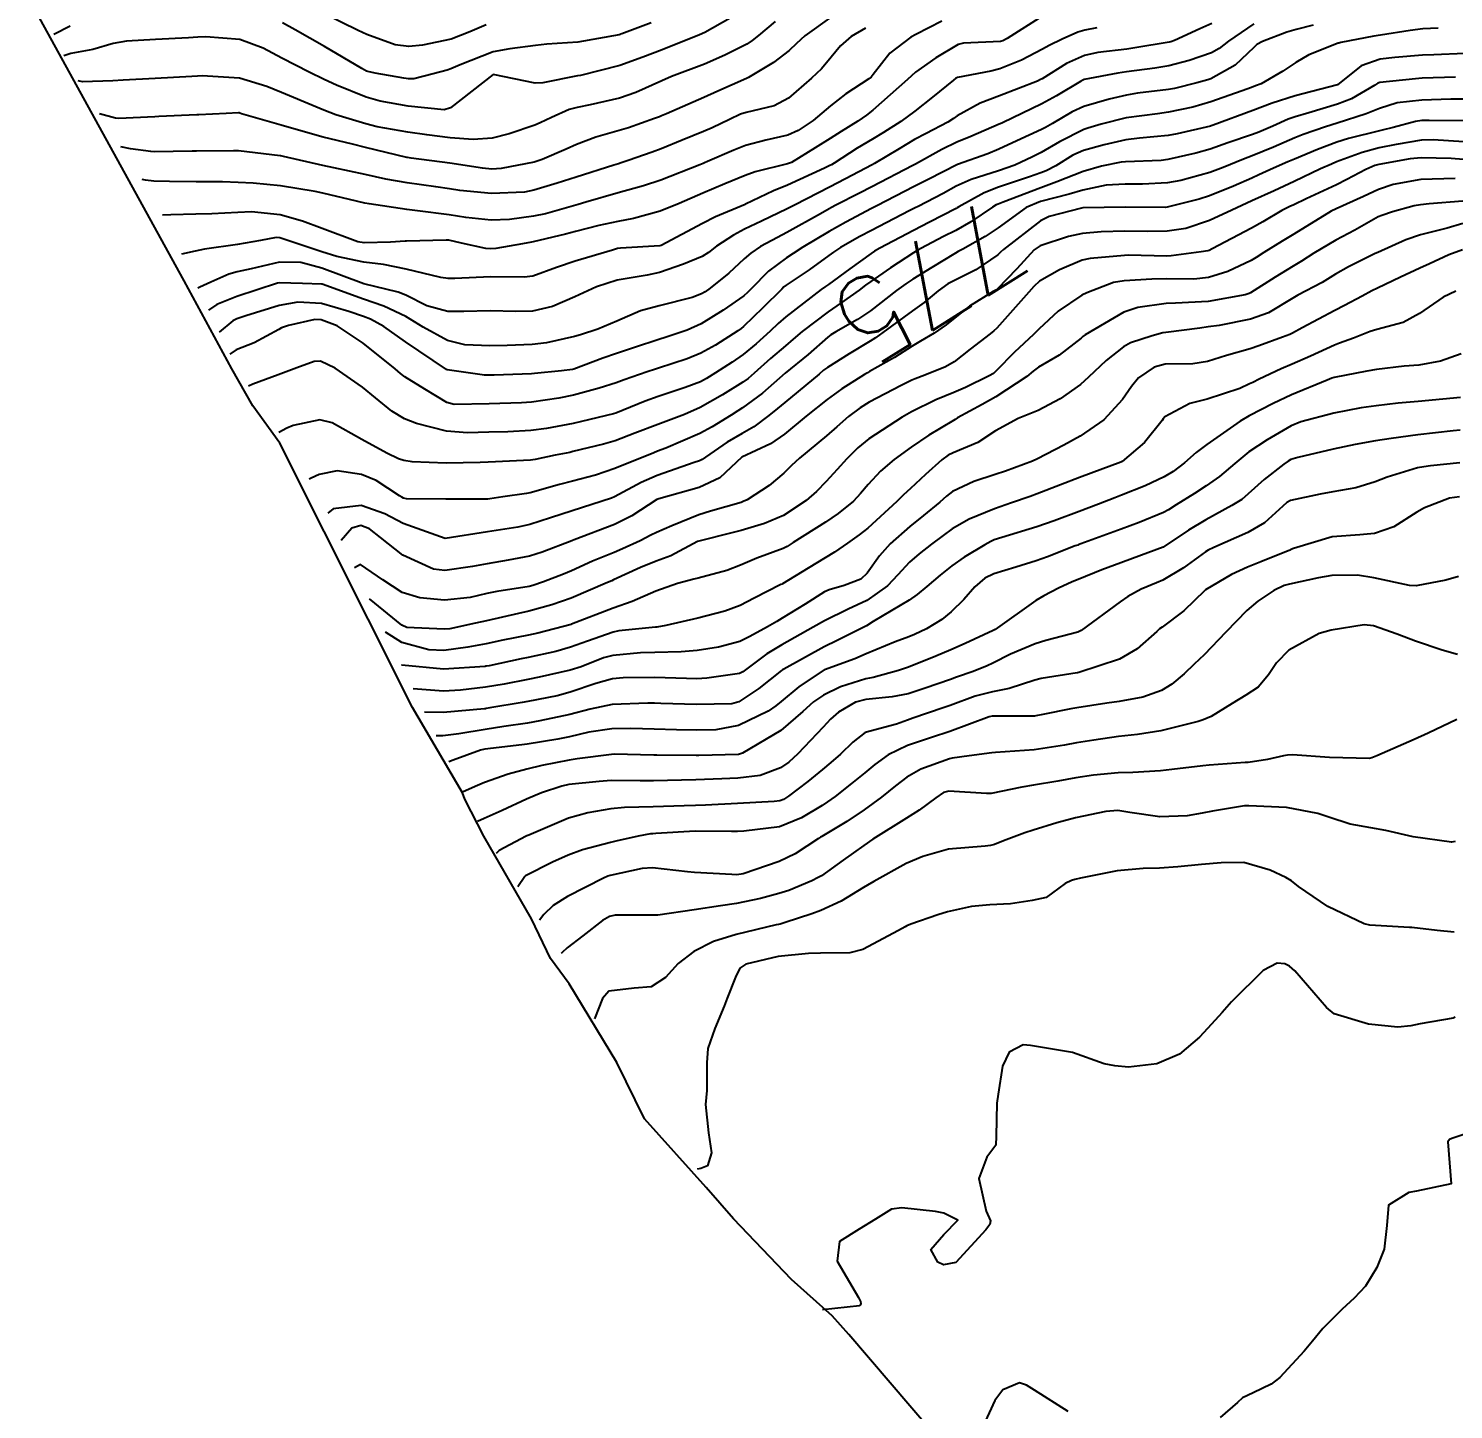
# Model space of a CAD drawing. Header units: metres. Extents: x 307586 to 320046, y 7427249 to 7434250.
# Drawn here: x 318134.7 to 318202.2, y 7430130.9 to 7430196.3 of the extents above; entities that cross this region are included whole.
import ezdxf
from ezdxf.enums import TextEntityAlignment as Align

# ---------------------------------------------------------------- set-up
doc = ezdxf.new("R2010")
doc.units = ezdxf.units.M
doc.header["$MEASUREMENT"] = 0
for name, color, linetype in [('Area', 45, 'Continuous'), ('Cotas', 45, 'Continuous'), ('Curvas de Nivel 1m', 11, 'Continuous'), ('Curvas de Nivel 5m', 15, 'Continuous')]:
    doc.layers.add(name, color=color, linetype=linetype)
doc.styles.add('Style-STANDARD', font='STANDARD.shx')

msp = doc.modelspace()

# ---------------------------------------------------------------- linework, layer by layer
at = {"layer": 'Area'}
msp.add_polyline3d([(318186.257, 7430119.641, 754.792), (318173.585, 7430134.465, 760.742), (318172.801, 7430135.358, 759.833), (318170.877, 7430137.078, 763.133), (318168.125, 7430139.953, 756.603), (318166.829, 7430141.426, 756.732), (318163.915, 7430144.683, 778.041), (318162.599, 7430147.354, 775.651), (318160.34, 7430151.072, 761.491), (318159.455, 7430152.278, 778.731), (318158.562, 7430154.166, 776.441), (318156.292, 7430158.081, 780.611), (318155.402, 7430159.829, 788.381), (318155.283, 7430160.12, 788.501), (318152.926, 7430164.17, 782.281), (318146.636, 7430176.69, 781.041), (318145.363, 7430178.465, 797.121), (318144.367, 7430180.216, 792.511), (318142.109, 7430184.378, 797.531), (318134.734, 7430197.795, 803.901)], dxfattribs=at)
at = {"layer": 'Curvas de Nivel 1m', "flags": 128}
for points, elevation in [([(318167.962, 7430196.827), (318166.764, 7430196.146), (318166.52, 7430196.034), (318164.746, 7430195.329), (318163.836, 7430194.975), (318162.738, 7430194.587), (318160.869, 7430194.108), (318160.733, 7430194.083), (318159.097, 7430193.759), (318158.729, 7430193.742), (318156.733, 7430194.15), (318154.717, 7430192.57), (318154.415, 7430192.484), (318152.717, 7430192.656), (318151.387, 7430192.888), (318150.721, 7430193.077), (318149.318, 7430193.653), (318148.73, 7430193.918), (318148.034, 7430194.257), (318146.739, 7430194.928), (318145.855, 7430195.395), (318144.748, 7430195.816), (318143.126, 7430195.94), (318142.749, 7430195.916), (318142.316, 7430195.894), (318140.748, 7430195.812), (318139.374, 7430195.736), (318138.745, 7430195.619), (318137.779, 7430195.343), (318136.74, 7430195.147), (318136.413, 7430195.04)], 788), ([(318170.102, 7430196.664), (318169.314, 7430196.004), (318169.009, 7430195.758), (318168.757, 7430195.598), (318167.706, 7430195.063), (318166.742, 7430194.646), (318165.18, 7430194.053), (318164.731, 7430193.859), (318163.503, 7430193.294), (318162.722, 7430193.027), (318161.33, 7430192.712), (318160.718, 7430192.592), (318160.342, 7430192.488), (318159.505, 7430192.122), (318158.968, 7430191.868), (318158.707, 7430191.758), (318157.495, 7430191.348), (318156.698, 7430191.144), (318155.789, 7430191.072), (318154.698, 7430191.154), (318153.603, 7430191.288), (318152.701, 7430191.415), (318151.245, 7430191.681), (318150.707, 7430191.811), (318149.293, 7430192.244), (318148.715, 7430192.462), (318148.349, 7430192.621), (318146.723, 7430193.297), (318146.029, 7430193.583), (318144.73, 7430193.985), (318142.956, 7430194.092), (318142.731, 7430194.08), (318142.472, 7430194.065), (318140.729, 7430193.967), (318139.214, 7430193.88), (318138.728, 7430193.853), (318137.299, 7430193.813), (318137.083, 7430193.85)], 787), ([(318172.772, 7430196.9), (318171.495, 7430195.979), (318171.113, 7430195.629), (318170.752, 7430195.288), (318170.017, 7430194.725), (318168.834, 7430194.009), (318168.77, 7430193.973), (318168.732, 7430193.958), (318167.387, 7430193.363), (318166.723, 7430193.062), (318164.95, 7430192.292), (318164.714, 7430192.192), (318164.623, 7430192.152), (318164.375, 7430192.063), (318163.152, 7430191.629), (318162.704, 7430191.494), (318161.61, 7430191.186), (318160.694, 7430190.833), (318160.196, 7430190.609), (318159.057, 7430190.126), (318158.781, 7430190.03), (318158.682, 7430190.002), (318157.117, 7430189.707), (318156.678, 7430189.676), (318156.239, 7430189.717), (318154.681, 7430189.946), (318152.858, 7430190.198), (318152.683, 7430190.225), (318152.656, 7430190.227), (318150.69, 7430190.702), (318150.076, 7430190.852), (318148.697, 7430191.188), (318147.414, 7430191.551), (318146.705, 7430191.76), (318144.818, 7430192.298), (318144.74, 7430192.327), (318144.713, 7430192.333), (318144.677, 7430192.337), (318144.097, 7430192.306), (318142.796, 7430192.235), (318142.712, 7430192.235), (318140.902, 7430192.156), (318140.71, 7430192.146), (318139.005, 7430192.071), (318138.849, 7430192.09), (318138.103, 7430192.29)], 786), ([(318177.99, 7430196.678), (318176.764, 7430196.045), (318176.527, 7430195.914), (318175.522, 7430195.158), (318174.736, 7430194.157), (318174.645, 7430194.03), (318174.532, 7430193.942), (318173.441, 7430193.237), (318172.72, 7430192.662), (318171.888, 7430191.972), (318171.192, 7430191.496), (318170.702, 7430191.282), (318169.656, 7430191.043), (318168.695, 7430190.785), (318168.144, 7430190.562), (318166.888, 7430190.028), (318166.743, 7430189.969), (318166.682, 7430189.944), (318166.529, 7430189.879), (318164.674, 7430189.153), (318163.856, 7430188.883), (318162.668, 7430188.551), (318161.123, 7430188.103), (318160.771, 7430187.999), (318160.661, 7430187.97), (318159.225, 7430187.553), (318158.652, 7430187.435), (318157.507, 7430187.284), (318156.649, 7430187.249), (318155.444, 7430187.375), (318154.653, 7430187.507), (318153.15, 7430187.7), (318152.656, 7430187.756), (318150.864, 7430188.023), (318150.66, 7430188.062), (318149.942, 7430188.237), (318148.666, 7430188.539), (318148.307, 7430188.614), (318146.669, 7430188.872), (318145.381, 7430189.001), (318144.67, 7430189.043), (318143.916, 7430189.062), (318142.67, 7430189.073), (318141.418, 7430189.087), (318140.67, 7430189.101), (318140.278, 7430189.143), (318140.123, 7430189.18)], 784), ([(318182.774, 7430196.936), (318181.083, 7430195.865), (318180.88, 7430195.75), (318180.761, 7430195.719), (318179.01, 7430195.636), (318178.758, 7430195.57), (318177.699, 7430194.95), (318176.738, 7430194.258), (318176.552, 7430194.097), (318176.363, 7430193.916), (318174.718, 7430192.464), (318174.425, 7430192.234), (318174.012, 7430191.947), (318173.214, 7430191.446), (318172.7, 7430191.128), (318171.986, 7430190.678), (318170.865, 7430189.987), (318170.682, 7430189.915), (318169.149, 7430189.535), (318168.677, 7430189.374), (318167.717, 7430188.975), (318166.668, 7430188.536), (318165.543, 7430188.047), (318164.657, 7430187.686), (318163.394, 7430187.33), (318162.65, 7430187.191), (318161.745, 7430186.995), (318160.642, 7430186.719), (318160.159, 7430186.596), (318158.634, 7430186.22), (318158.561, 7430186.204), (318158.132, 7430186.135), (318156.864, 7430185.915), (318156.63, 7430185.898), (318156.391, 7430185.914), (318155.24, 7430186.171), (318154.635, 7430186.298), (318154.507, 7430186.309), (318152.634, 7430186.265), (318152.571, 7430186.263), (318151.872, 7430186.211), (318150.632, 7430186.185), (318150.328, 7430186.233), (318148.642, 7430186.862), (318147.708, 7430187.199), (318146.651, 7430187.509), (318145.294, 7430187.65), (318144.653, 7430187.613), (318143.413, 7430187.551), (318142.651, 7430187.532), (318141.477, 7430187.511), (318141.083, 7430187.49)], 783), ([(318164.222, 7430196.605), (318162.83, 7430196.079), (318162.774, 7430196.058), (318162.753, 7430196.051), (318162.712, 7430196.04), (318160.749, 7430195.68), (318159.288, 7430195.584), (318158.747, 7430195.523), (318157.523, 7430195.364), (318156.744, 7430195.229), (318155.181, 7430194.617), (318154.735, 7430194.418), (318154.555, 7430194.362), (318153.893, 7430194.188), (318152.982, 7430193.946), (318152.73, 7430193.943), (318152.508, 7430193.981), (318151.147, 7430194.224), (318150.802, 7430194.297), (318150.734, 7430194.319), (318150.527, 7430194.44), (318148.745, 7430195.486), (318147.361, 7430196.264), (318146.758, 7430196.596)], 789), ([(318136.706, 7430196.439), (318135.933, 7430196.05)], 789), ([(318185.323, 7430196.366), (318184.767, 7430196.26), (318184.427, 7430196.163), (318183.684, 7430195.831), (318183.071, 7430195.524), (318182.756, 7430195.358), (318181.764, 7430194.838), (318180.741, 7430194.414), (318180.309, 7430194.305), (318178.735, 7430194.016), (318178.648, 7430193.977), (318178.536, 7430193.892), (318177.544, 7430193.083), (318176.718, 7430192.418), (318176.053, 7430191.92), (318175.234, 7430191.403), (318174.7, 7430191.089), (318173.985, 7430190.656), (318172.897, 7430189.958), (318172.762, 7430189.88), (318172.682, 7430189.838), (318172.427, 7430189.71), (318170.672, 7430188.915), (318170.02, 7430188.646), (318168.689, 7430188.01), (318168.67, 7430188.003), (318167.267, 7430187.414), (318166.654, 7430187.103), (318164.69, 7430186.059), (318164.633, 7430186.045), (318162.776, 7430185.934), (318162.631, 7430185.911), (318162.387, 7430185.84), (318160.625, 7430185.306), (318159.733, 7430185.007), (318158.618, 7430184.606), (318158.201, 7430184.55), (318156.617, 7430184.562), (318154.928, 7430184.487), (318154.616, 7430184.49), (318154.259, 7430184.541), (318152.62, 7430184.926), (318151.554, 7430185.147), (318150.623, 7430185.268), (318149.333, 7430185.536), (318148.628, 7430185.755), (318147.107, 7430186.265), (318146.635, 7430186.424), (318146.468, 7430186.439), (318145.725, 7430186.284), (318144.631, 7430186.096), (318143.067, 7430185.877), (318142.628, 7430185.779), (318141.973, 7430185.64)], 782), ([(318190.771, 7430196.57), (318190.215, 7430196.309), (318189.006, 7430195.768), (318188.831, 7430195.7), (318188.762, 7430195.683), (318187.132, 7430195.411), (318186.756, 7430195.358), (318185.374, 7430195.19), (318184.751, 7430195.049), (318183.899, 7430194.675), (318182.735, 7430193.955), (318182.661, 7430193.914), (318182.513, 7430193.843), (318180.726, 7430193.147), (318179.803, 7430192.799), (318178.716, 7430192.195), (318178.543, 7430192.063), (318178.276, 7430191.894), (318177.248, 7430191.362), (318176.7, 7430191.069), (318175.974, 7430190.64), (318174.806, 7430189.938), (318174.682, 7430189.869), (318173.422, 7430189.206), (318172.671, 7430188.817), (318171.045, 7430187.984), (318170.661, 7430187.791), (318169.449, 7430187.208), (318168.651, 7430186.823), (318168.119, 7430186.544), (318167.312, 7430186.023), (318166.94, 7430185.726), (318166.635, 7430185.534), (318165.762, 7430185.175), (318164.62, 7430184.773), (318164.04, 7430184.644), (318162.616, 7430184.406), (318161.64, 7430184.095), (318160.608, 7430183.626), (318159.557, 7430183.167), (318158.601, 7430182.949), (318157.813, 7430182.926), (318156.601, 7430182.951), (318155.353, 7430182.922), (318154.6, 7430182.929), (318153.595, 7430183.198), (318152.608, 7430183.697), (318152.243, 7430183.839), (318150.613, 7430184.23), (318148.62, 7430184.974), (318147.635, 7430185.247), (318146.623, 7430185.264), (318145.277, 7430184.948), (318144.618, 7430184.8), (318144.222, 7430184.698), (318143.366, 7430184.312), (318142.844, 7430184.084), (318142.753, 7430184.03)], 781), ([(318195.574, 7430196.491), (318194.769, 7430196.291), (318194.321, 7430196.151), (318193.177, 7430195.716), (318192.907, 7430195.573), (318192.759, 7430195.43), (318191.881, 7430194.597), (318190.736, 7430193.947), (318190.586, 7430193.901), (318190.058, 7430193.757), (318189.002, 7430193.496), (318188.73, 7430193.444), (318187.248, 7430193.265), (318186.727, 7430193.179), (318185.911, 7430192.988), (318184.721, 7430192.641), (318184.163, 7430192.381), (318183.232, 7430191.835), (318182.901, 7430191.647), (318182.709, 7430191.554), (318181.539, 7430191.019), (318180.694, 7430190.615), (318180.175, 7430190.391), (318178.734, 7430189.889), (318178.696, 7430189.876), (318177.376, 7430189.203), (318176.672, 7430188.842), (318174.912, 7430187.936), (318174.662, 7430187.807), (318173.444, 7430187.163), (318172.651, 7430186.72), (318171.408, 7430185.979), (318170.95, 7430185.674), (318170.635, 7430185.468), (318169.779, 7430184.845), (318168.958, 7430184.007), (318168.792, 7430183.827), (318168.61, 7430183.673), (318167.635, 7430182.987), (318166.596, 7430182.335), (318165.932, 7430182.04), (318164.931, 7430181.712), (318164.586, 7430181.6), (318163.429, 7430181.223), (318162.576, 7430180.94), (318161.939, 7430180.723), (318160.564, 7430180.19), (318160.498, 7430180.177), (318159.969, 7430180.116), (318158.702, 7430179.988), (318158.561, 7430179.975), (318156.794, 7430179.915), (318156.56, 7430179.907), (318156.325, 7430179.918), (318154.563, 7430180.17), (318154.535, 7430180.18), (318152.582, 7430181.488), (318151.568, 7430182.215), (318150.936, 7430182.565), (318150.598, 7430182.697), (318149.904, 7430182.933), (318148.603, 7430183.301), (318147.489, 7430183.376), (318146.602, 7430183.218), (318145.023, 7430182.719), (318144.596, 7430182.577), (318144.413, 7430182.484), (318143.763, 7430181.95)], 779), ([(318201.496, 7430196.345), (318200.77, 7430196.311), (318200.174, 7430196.23), (318198.767, 7430196.019), (318198.454, 7430195.965), (318196.885, 7430195.669), (318196.787, 7430195.645), (318196.762, 7430195.637), (318195.364, 7430195.081), (318194.748, 7430194.729), (318194.14, 7430194.307), (318193.106, 7430193.716), (318192.838, 7430193.613), (318192.731, 7430193.574), (318192.488, 7430193.481), (318190.724, 7430192.853), (318189.869, 7430192.611), (318188.719, 7430192.362), (318188.199, 7430192.295), (318186.716, 7430192.096), (318185.538, 7430191.808), (318184.91, 7430191.617), (318184.709, 7430191.544), (318183.561, 7430190.971), (318182.692, 7430190.464), (318182.289, 7430190.246), (318181.443, 7430189.859), (318180.68, 7430189.596), (318179.377, 7430189.182), (318178.673, 7430188.86), (318178.046, 7430188.519), (318176.861, 7430187.908), (318176.729, 7430187.842), (318176.662, 7430187.805), (318176.441, 7430187.694), (318174.651, 7430186.77), (318174.113, 7430186.481), (318173.186, 7430185.955), (318172.858, 7430185.74), (318172.637, 7430185.577), (318171.7, 7430184.901), (318170.616, 7430184.172), (318170.511, 7430184.095), (318170.404, 7430183.992), (318169.511, 7430183.093), (318168.595, 7430182.212), (318168.483, 7430182.123), (318168.32, 7430182.013), (318167.266, 7430181.34), (318166.577, 7430180.951), (318165.927, 7430180.685), (318164.566, 7430180.248), (318164.423, 7430180.203), (318164.033, 7430180.065), (318162.951, 7430179.684), (318162.558, 7430179.548), (318161.766, 7430179.303), (318160.551, 7430178.964), (318159.845, 7430178.822), (318158.548, 7430178.631), (318158.086, 7430178.596), (318156.547, 7430178.556), (318154.899, 7430178.528), (318154.547, 7430178.617), (318153.499, 7430179.245), (318152.559, 7430179.84), (318152.354, 7430179.996), (318152.105, 7430180.207), (318150.581, 7430181.422), (318149.346, 7430182.242), (318148.596, 7430182.529), (318148.3, 7430182.549), (318147.051, 7430182.265), (318146.712, 7430182.148), (318146.59, 7430182.079), (318145.417, 7430181.45), (318144.575, 7430181.106), (318144.263, 7430180.91)], 778), ([(318202.756, 7430195.154), (318201.287, 7430195.09), (318200.754, 7430195.062), (318199.438, 7430194.958), (318198.751, 7430194.878), (318197.841, 7430194.565), (318196.733, 7430193.67), (318194.727, 7430193.144), (318193.64, 7430192.794), (318192.72, 7430192.441), (318190.835, 7430191.748), (318190.743, 7430191.719), (318190.712, 7430191.709), (318189.132, 7430191.34), (318188.705, 7430191.263), (318187.344, 7430191.142), (318186.702, 7430191.057), (318185.681, 7430190.823), (318184.694, 7430190.554), (318184.187, 7430190.329), (318183.389, 7430189.833), (318182.925, 7430189.593), (318182.68, 7430189.503), (318182.14, 7430189.31), (318180.672, 7430188.813), (318179.993, 7430188.554), (318178.797, 7430187.889), (318178.715, 7430187.837), (318178.662, 7430187.806), (318177.401, 7430187.157), (318176.652, 7430186.77), (318175.048, 7430185.934), (318174.795, 7430185.783), (318174.639, 7430185.678), (318173.624, 7430184.954), (318172.617, 7430184.208), (318172.472, 7430184.106), (318172.278, 7430183.965), (318170.6, 7430182.676), (318170.236, 7430182.354), (318169.863, 7430181.997), (318169.19, 7430181.398), (318168.576, 7430180.888), (318168.063, 7430180.523), (318167.277, 7430180.023), (318166.838, 7430179.749), (318166.559, 7430179.602), (318165.84, 7430179.325), (318164.551, 7430178.9), (318163.936, 7430178.679), (318162.543, 7430178.115), (318162.435, 7430178.082), (318160.928, 7430177.714), (318160.536, 7430177.625), (318159.265, 7430177.389), (318158.53, 7430177.286), (318157.44, 7430177.23), (318156.529, 7430177.212), (318155.517, 7430177.176), (318154.529, 7430177.259), (318153.109, 7430177.62), (318152.537, 7430177.837), (318151.937, 7430178.209), (318151.174, 7430178.845), (318150.554, 7430179.344), (318149.252, 7430180.243), (318148.568, 7430180.575), (318148.263, 7430180.558), (318147.447, 7430180.261), (318146.808, 7430180.02), (318146.56, 7430179.933), (318145.353, 7430179.49), (318145.153, 7430179.39)], 777), ([(318202.319, 7430194.026), (318200.738, 7430193.972), (318200.42, 7430193.951), (318198.735, 7430193.778), (318198.638, 7430193.747), (318198.493, 7430193.652), (318197.383, 7430193.007), (318196.724, 7430192.748), (318195.364, 7430192.335), (318194.717, 7430192.147), (318194.385, 7430192.034), (318193.663, 7430191.71), (318193.007, 7430191.418), (318192.707, 7430191.305), (318191.527, 7430190.911), (318190.696, 7430190.622), (318190.026, 7430190.424), (318188.688, 7430190.122), (318188.377, 7430190.084), (318186.686, 7430190.018), (318186.484, 7430189.995), (318185.556, 7430189.807), (318184.68, 7430189.552), (318183.443, 7430189.065), (318182.672, 7430188.784), (318180.901, 7430188.102), (318180.664, 7430188.012), (318180.561, 7430187.974), (318180.391, 7430187.873), (318179.366, 7430187.173), (318178.652, 7430186.767), (318178.072, 7430186.472), (318176.994, 7430185.906), (318176.77, 7430185.779), (318176.64, 7430185.698), (318175.555, 7430185), (318174.619, 7430184.354), (318174.379, 7430184.18), (318174.068, 7430183.945), (318173.223, 7430183.337), (318172.602, 7430182.913), (318171.377, 7430181.978), (318170.951, 7430181.621), (318170.583, 7430181.306), (318169.875, 7430180.695), (318169.102, 7430180.005), (318168.815, 7430179.753), (318168.559, 7430179.575), (318167.594, 7430178.978), (318166.546, 7430178.374), (318165.795, 7430178.041), (318164.536, 7430177.581), (318163.442, 7430177.158), (318162.524, 7430176.807), (318161.972, 7430176.637), (318160.516, 7430176.289), (318160.371, 7430176.255), (318159.68, 7430176.118), (318158.728, 7430175.91), (318158.51, 7430175.882), (318156.845, 7430175.812), (318156.509, 7430175.797), (318156.128, 7430175.775), (318154.509, 7430175.746), (318152.905, 7430175.8), (318152.51, 7430175.864), (318152.26, 7430175.953), (318151.7, 7430176.212), (318150.522, 7430176.861), (318149.121, 7430177.657), (318148.536, 7430177.796), (318147.27, 7430177.524), (318146.965, 7430177.399), (318146.583, 7430177.19)], 776), ([(318202.717, 7430191.96), (318201.07, 7430191.978), (318200.716, 7430191.976), (318200.417, 7430191.931), (318199.371, 7430191.643), (318198.844, 7430191.515), (318198.71, 7430191.486), (318197.244, 7430191.126), (318196.702, 7430190.952), (318195.781, 7430190.6), (318194.69, 7430190.144), (318194.382, 7430190.009), (318193.699, 7430189.71), (318193.003, 7430189.393), (318192.678, 7430189.247), (318191.806, 7430188.864), (318190.669, 7430188.408), (318190.173, 7430188.25), (318188.664, 7430187.871), (318188.575, 7430187.86), (318186.664, 7430187.874), (318184.685, 7430187.841), (318184.663, 7430187.836), (318184.596, 7430187.821), (318183.071, 7430187.424), (318182.657, 7430187.223), (318180.91, 7430185.866), (318180.773, 7430185.736), (318180.639, 7430185.609), (318179.603, 7430184.906), (318178.621, 7430184.411), (318178.28, 7430184.231), (318177.809, 7430183.898), (318177.153, 7430183.359), (318176.603, 7430182.951), (318175.194, 7430181.931), (318174.843, 7430181.683), (318174.587, 7430181.522), (318173.602, 7430180.926), (318172.568, 7430180.278), (318172.388, 7430180.141), (318172.177, 7430179.966), (318170.549, 7430178.618), (318170.204, 7430178.336), (318169.791, 7430177.998), (318169.079, 7430177.463), (318168.534, 7430177.143), (318167.816, 7430176.731), (318166.802, 7430176.027), (318166.641, 7430175.909), (318166.52, 7430175.853), (318166.252, 7430175.767), (318164.504, 7430175.151), (318163.743, 7430174.825), (318162.494, 7430174.152), (318162.34, 7430174.082), (318160.487, 7430173.484), (318159.455, 7430173.148), (318158.48, 7430172.835), (318157.908, 7430172.707), (318156.476, 7430172.49), (318154.473, 7430172.18), (318152.48, 7430172.882), (318151.616, 7430173.344), (318150.488, 7430173.736), (318149.157, 7430173.573), (318148.913, 7430173.38)], 774), ([(318202.703, 7430190.966), (318201.263, 7430191.064), (318200.704, 7430191.044), (318199.504, 7430190.838), (318198.698, 7430190.681), (318197.889, 7430190.464), (318196.688, 7430190.013), (318196.448, 7430189.913), (318195.92, 7430189.681), (318194.677, 7430189.087), (318193.734, 7430188.648), (318192.667, 7430188.169), (318191.73, 7430187.734), (318190.658, 7430187.231), (318189.551, 7430186.864), (318188.653, 7430186.738), (318187.71, 7430186.722), (318186.652, 7430186.727), (318185.54, 7430186.694), (318184.651, 7430186.618), (318183.991, 7430186.485), (318182.645, 7430186.042), (318182.354, 7430185.844), (318181.541, 7430184.945), (318180.615, 7430183.987), (318180.546, 7430183.939), (318180.419, 7430183.872), (318179.304, 7430183.185), (318178.6, 7430182.629), (318178.196, 7430182.295), (318177.618, 7430181.9), (318176.976, 7430181.517), (318176.583, 7430181.277), (318175.746, 7430180.752), (318174.565, 7430180.081), (318174.476, 7430180.029), (318174.329, 7430179.942), (318173.252, 7430179.257), (318172.551, 7430178.754), (318171.568, 7430177.975), (318170.534, 7430177.111), (318169.871, 7430176.655), (318168.523, 7430176.023), (318167.48, 7430175.049), (318166.501, 7430174.596), (318164.586, 7430174.059), (318164.492, 7430174.014), (318163.306, 7430173.251), (318162.48, 7430172.838), (318160.578, 7430172.108), (318160.501, 7430172.081), (318160.472, 7430172.068), (318159.057, 7430171.531), (318158.461, 7430171.344), (318157.452, 7430171.146), (318156.455, 7430170.982), (318155.761, 7430170.853), (318154.45, 7430170.663), (318153.919, 7430170.717), (318152.461, 7430171.377), (318151.402, 7430172.216), (318150.886, 7430172.633), (318150.478, 7430172.783), (318150.05, 7430172.662), (318149.543, 7430172.08)], 773), ([(318202.691, 7430190.13), (318202.118, 7430190.182), (318200.692, 7430190.204), (318200.172, 7430190.154), (318198.687, 7430189.891), (318198.495, 7430189.843), (318198.077, 7430189.656), (318197.17, 7430189.173), (318196.675, 7430188.928), (318195.243, 7430188.266), (318194.666, 7430187.985), (318194.469, 7430187.898), (318194.092, 7430187.706), (318193.192, 7430187.181), (318192.654, 7430186.868), (318190.798, 7430185.901), (318190.644, 7430185.822), (318190.589, 7430185.806), (318190.264, 7430185.754), (318188.849, 7430185.558), (318188.64, 7430185.55), (318186.834, 7430185.594), (318186.64, 7430185.587), (318185.007, 7430185.445), (318184.636, 7430185.355), (318183.557, 7430184.903), (318182.621, 7430184.368), (318182.346, 7430184.116), (318182.106, 7430183.848), (318180.596, 7430182.135), (318180.457, 7430182.009), (318180.278, 7430181.873), (318179.327, 7430181.138), (318178.573, 7430180.549), (318178.164, 7430180.299), (318177.188, 7430179.904), (318176.727, 7430179.743), (318176.561, 7430179.675), (318176.058, 7430179.417), (318174.55, 7430178.63), (318174.122, 7430178.369), (318173.57, 7430177.95), (318173.024, 7430177.469), (318172.534, 7430177.037), (318171.249, 7430175.979), (318170.872, 7430175.63), (318170.512, 7430175.275), (318169.811, 7430174.689), (318168.775, 7430174.007), (318168.582, 7430173.919), (318168.492, 7430173.887), (318167.038, 7430173.474), (318166.486, 7430173.289), (318165.199, 7430172.769), (318164.477, 7430172.456), (318164.212, 7430172.326), (318163.703, 7430172.068), (318162.859, 7430171.684), (318162.464, 7430171.514), (318161.452, 7430171.101), (318160.451, 7430170.649), (318160.077, 7430170.485), (318159.123, 7430170.123), (318158.623, 7430169.947), (318158.441, 7430169.907), (318156.919, 7430169.664), (318156.437, 7430169.567), (318155.656, 7430169.382), (318154.434, 7430169.254), (318153.265, 7430169.362), (318152.437, 7430169.618), (318151.511, 7430170.214), (318150.454, 7430170.943), (318150.173, 7430170.78)], 772), ([(318202.299, 7430189.226), (318200.678, 7430189.183), (318199.369, 7430188.95), (318198.673, 7430188.701), (318197.953, 7430188.374), (318196.664, 7430187.788), (318196.427, 7430187.674), (318194.652, 7430186.596), (318194.1, 7430186.254), (318193.245, 7430185.714), (318192.877, 7430185.48), (318192.637, 7430185.341), (318191.537, 7430184.829), (318190.625, 7430184.537), (318189.929, 7430184.452), (318188.623, 7430184.468), (318187.934, 7430184.466), (318186.622, 7430184.386), (318186.123, 7430184.295), (318184.852, 7430183.816), (318184.612, 7430183.693), (318183.5, 7430182.935), (318182.596, 7430182.101), (318182.327, 7430181.844), (318181.431, 7430181.007), (318180.567, 7430180.115), (318180.442, 7430179.994), (318180.237, 7430179.873), (318179.115, 7430179.327), (318178.555, 7430179.084), (318177.711, 7430178.739), (318176.545, 7430178.167), (318176.106, 7430177.917), (318174.533, 7430176.901), (318174.005, 7430176.469), (318173.483, 7430175.95), (318173.028, 7430175.442), (318172.507, 7430174.869), (318172.06, 7430174.406), (318171.566, 7430173.974), (318170.486, 7430173.27), (318169.595, 7430172.886), (318168.478, 7430172.558), (318168.043, 7430172.449), (318166.473, 7430172.049), (318166.422, 7430172.031), (318165.156, 7430171.356), (318164.458, 7430171.095), (318163.719, 7430170.803), (318162.445, 7430170.216), (318162.354, 7430170.172), (318162.156, 7430170.084), (318160.435, 7430169.355), (318159.522, 7430169.029), (318158.429, 7430168.727), (318157.946, 7430168.617), (318156.424, 7430168.276), (318155.909, 7430168.158), (318154.694, 7430167.9), (318154.418, 7430167.879), (318152.655, 7430167.962), (318152.421, 7430168.064), (318150.883, 7430169.32)], 771), ([(318202.658, 7430187.097), (318201.922, 7430186.877), (318200.652, 7430186.551), (318199.963, 7430186.324), (318198.644, 7430185.729), (318198.591, 7430185.703), (318198.483, 7430185.652), (318197.252, 7430185.045), (318196.628, 7430184.692), (318195.994, 7430184.308), (318194.856, 7430183.696), (318194.611, 7430183.552), (318193.452, 7430182.864), (318192.601, 7430182.565), (318191.125, 7430182.269), (318190.597, 7430182.193), (318190.208, 7430182.143), (318188.595, 7430181.938), (318188.457, 7430181.909), (318187.958, 7430181.776), (318186.93, 7430181.444), (318186.585, 7430181.251), (318185.779, 7430180.598), (318184.939, 7430179.814), (318184.559, 7430179.468), (318183.592, 7430178.79), (318182.547, 7430178.239), (318181.61, 7430177.854), (318180.537, 7430177.267), (318179.688, 7430176.722), (318178.526, 7430176.235), (318178.293, 7430176.124), (318177.991, 7430175.895), (318177.209, 7430175.207), (318176.503, 7430174.549), (318176.175, 7430174.238), (318175.851, 7430173.92), (318174.48, 7430172.668), (318174.074, 7430172.347), (318173.519, 7430171.95), (318172.903, 7430171.519), (318172.462, 7430171.257), (318171.654, 7430170.773), (318170.443, 7430170.028), (318170.42, 7430170.013), (318170.367, 7430169.991), (318169.098, 7430169.342), (318168.433, 7430168.994), (318167.718, 7430168.73), (318166.427, 7430168.407), (318164.918, 7430168.053), (318164.499, 7430167.982), (318164.422, 7430167.97), (318162.695, 7430167.801), (318162.418, 7430167.742), (318161.201, 7430167.308), (318160.407, 7430167.019), (318159.702, 7430166.818), (318158.399, 7430166.54), (318158.06, 7430166.471), (318156.545, 7430166.148), (318156.418, 7430166.125), (318156.393, 7430166.12), (318156.358, 7430166.116), (318154.391, 7430165.989), (318152.415, 7430166.177), (318152.403, 7430166.18)], 769), ([(318202.645, 7430185.85), (318202.008, 7430185.61), (318201.082, 7430185.178), (318200.633, 7430184.972), (318199.71, 7430184.556), (318198.619, 7430184.037), (318198.36, 7430183.909), (318197.899, 7430183.657), (318197.067, 7430183.207), (318196.606, 7430182.971), (318195.062, 7430182.158), (318194.595, 7430181.894), (318194.465, 7430181.83), (318194.116, 7430181.705), (318193.003, 7430181.299), (318192.585, 7430181.16), (318191.476, 7430180.84), (318190.575, 7430180.565), (318189.875, 7430180.455), (318188.573, 7430180.433), (318188.049, 7430180.296), (318187.31, 7430179.783), (318186.969, 7430179.376), (318186.553, 7430178.756), (318185.66, 7430177.803), (318184.535, 7430177.024), (318183.762, 7430176.596), (318182.524, 7430175.951), (318182.279, 7430175.844), (318181.011, 7430175.367), (318180.513, 7430175.21), (318179.507, 7430174.88), (318178.501, 7430174.406), (318178.205, 7430174.185), (318177.889, 7430173.896), (318177.125, 7430173.265), (318176.481, 7430172.748), (318175.546, 7430171.924), (318175.043, 7430171.353), (318174.452, 7430170.525), (318174.148, 7430170.243), (318173.37, 7430169.951), (318172.653, 7430169.746), (318172.44, 7430169.653), (318171.521, 7430169.061), (318170.427, 7430168.398), (318170.172, 7430168.246), (318169.736, 7430167.997), (318168.89, 7430167.534), (318168.416, 7430167.302), (318167.409, 7430167.024), (318166.405, 7430166.865), (318165.647, 7430166.799), (318164.404, 7430166.776), (318163.718, 7430166.752), (318162.401, 7430166.633), (318161.966, 7430166.52), (318160.912, 7430166.102), (318160.391, 7430165.934), (318158.914, 7430165.599), (318158.387, 7430165.493), (318157.258, 7430165.268), (318156.383, 7430165.132), (318155.198, 7430164.985), (318154.381, 7430164.943), (318153.568, 7430165.001), (318152.953, 7430165.06)], 768), ([(318202.335, 7430183.886), (318201.739, 7430183.613), (318200.605, 7430182.834), (318199.839, 7430182.399), (318198.597, 7430182.076), (318198.273, 7430181.976), (318197.48, 7430181.661), (318196.825, 7430181.432), (318196.588, 7430181.336), (318195.453, 7430180.814), (318194.574, 7430180.429), (318194.062, 7430180.214), (318193.015, 7430179.715), (318192.711, 7430179.569), (318192.561, 7430179.495), (318192.104, 7430179.273), (318190.553, 7430178.778), (318189.74, 7430178.569), (318188.545, 7430177.935), (318188.469, 7430177.846), (318188.418, 7430177.771), (318187.586, 7430176.726), (318186.523, 7430175.817), (318186.464, 7430175.791), (318185.059, 7430175.268), (318184.512, 7430175.063), (318183.616, 7430174.719), (318182.5, 7430174.283), (318182.177, 7430174.165), (318181.283, 7430173.858), (318180.49, 7430173.586), (318179.281, 7430173.086), (318178.48, 7430172.626), (318178.055, 7430172.316), (318177.501, 7430171.9), (318176.919, 7430171.453), (318176.46, 7430171.059), (318175.909, 7430170.46), (318175.415, 7430169.925), (318174.436, 7430169.23), (318173.55, 7430168.83), (318172.426, 7430168.282), (318171.898, 7430167.968), (318170.414, 7430167.135), (318169.696, 7430166.711), (318168.75, 7430166.007), (318168.557, 7430165.852), (318168.399, 7430165.778), (318166.861, 7430165.552), (318166.388, 7430165.532), (318165.896, 7430165.545), (318164.388, 7430165.585), (318162.893, 7430165.57), (318162.387, 7430165.519), (318161.595, 7430165.302), (318160.381, 7430164.891), (318159.767, 7430164.728), (318158.376, 7430164.453), (318158.107, 7430164.401), (318156.588, 7430164.148), (318156.407, 7430164.116), (318156.373, 7430164.112), (318156.325, 7430164.103), (318154.371, 7430163.939), (318153.493, 7430163.94)], 767), ([(318202.583, 7430180.928), (318201.611, 7430180.581), (318200.574, 7430180.39), (318199.88, 7430180.33), (318198.571, 7430180.184), (318198.123, 7430180.101), (318196.565, 7430179.807), (318196.46, 7430179.776), (318196.234, 7430179.675), (318194.556, 7430178.972), (318193.686, 7430178.575), (318192.546, 7430177.983), (318192.123, 7430177.726), (318190.532, 7430176.63), (318190.029, 7430176.254), (318189.474, 7430175.76), (318188.937, 7430175.346), (318188.513, 7430175.097), (318187.619, 7430174.666), (318186.499, 7430174.223), (318186.189, 7430174.104), (318185.403, 7430173.806), (318184.489, 7430173.458), (318183.308, 7430173.009), (318182.482, 7430172.722), (318180.831, 7430172.219), (318180.475, 7430172.104), (318180.312, 7430172.035), (318180.019, 7430171.875), (318179.054, 7430171.294), (318178.458, 7430170.872), (318177.909, 7430170.438), (318177.271, 7430169.902), (318176.824, 7430169.521), (318176.436, 7430169.256), (318174.735, 7430168.244), (318174.424, 7430168.042), (318174.358, 7430168.006), (318174.227, 7430167.942), (318173.028, 7430167.343), (318172.414, 7430167.042), (318170.504, 7430165.988), (318170.441, 7430165.951), (318170.402, 7430165.916), (318169.327, 7430165.063), (318168.379, 7430164.432), (318168.049, 7430164.34), (318166.376, 7430164.317), (318164.687, 7430164.366), (318164.376, 7430164.375), (318164.062, 7430164.378), (318162.375, 7430164.308), (318161.342, 7430164.095), (318160.37, 7430163.836), (318158.952, 7430163.539), (318158.366, 7430163.434), (318157.239, 7430163.266), (318156.363, 7430163.131), (318155.107, 7430162.915), (318154.359, 7430162.828), (318154.033, 7430162.83)], 766), ([(318202.54, 7430177.304), (318202.21, 7430177.275), (318200.537, 7430177.077), (318199.267, 7430176.912), (318198.534, 7430176.794), (318197.571, 7430176.621), (318196.53, 7430176.404), (318194.847, 7430176.016), (318194.525, 7430175.912), (318194.384, 7430175.842), (318194.185, 7430175.703), (318193.257, 7430174.968), (318192.502, 7430174.294), (318192.193, 7430174.029), (318191.727, 7430173.731), (318190.486, 7430173.057), (318189.665, 7430172.574), (318188.473, 7430171.77), (318187.016, 7430171.233), (318186.461, 7430171.028), (318185.57, 7430170.689), (318184.449, 7430170.238), (318184.154, 7430170.116), (318183.511, 7430169.829), (318182.812, 7430169.463), (318182.437, 7430169.231), (318180.519, 7430167.869), (318180.422, 7430167.813), (318179.098, 7430167.202), (318178.413, 7430166.901), (318177.707, 7430166.6), (318176.405, 7430166.078), (318175.943, 7430165.917), (318174.738, 7430165.595), (318174.397, 7430165.519), (318173.189, 7430165.154), (318172.385, 7430164.759), (318171.913, 7430164.434), (318171.402, 7430163.975), (318170.364, 7430163.074), (318168.549, 7430162.007), (318168.41, 7430161.952), (318168.352, 7430161.94), (318166.484, 7430161.895), (318166.351, 7430161.895), (318164.496, 7430161.913), (318164.351, 7430161.917), (318162.474, 7430161.955), (318162.351, 7430161.946), (318160.719, 7430161.732), (318160.346, 7430161.679), (318159.047, 7430161.415), (318158.34, 7430161.247), (318157.458, 7430161.016), (318156.33, 7430160.613), (318156.004, 7430160.478), (318155.323, 7430160.18)], 764), ([(318202.524, 7430175.755), (318201.125, 7430175.621), (318200.614, 7430175.537), (318200.521, 7430175.514), (318199.078, 7430175.081), (318198.511, 7430174.866), (318197.588, 7430174.578), (318196.504, 7430174.386), (318195.902, 7430174.279), (318194.497, 7430173.968), (318194.324, 7430173.873), (318194.145, 7430173.703), (318193.274, 7430172.923), (318192.48, 7430172.46), (318190.867, 7430171.744), (318190.6, 7430171.619), (318190.47, 7430171.542), (318189.431, 7430170.788), (318188.449, 7430170.203), (318188.15, 7430170.071), (318187.435, 7430169.78), (318186.795, 7430169.431), (318186.437, 7430169.176), (318184.586, 7430167.818), (318184.422, 7430167.744), (318182.913, 7430167.34), (318182.416, 7430167.188), (318181.247, 7430166.693), (318180.407, 7430166.274), (318180.131, 7430166.147), (318179.47, 7430165.879), (318178.686, 7430165.599), (318178.397, 7430165.498), (318177.204, 7430165.089), (318176.387, 7430164.821), (318175.638, 7430164.668), (318174.382, 7430164.555), (318173.898, 7430164.427), (318173.101, 7430163.953), (318172.715, 7430163.611), (318172.366, 7430163.234), (318171.169, 7430161.972), (318170.743, 7430161.58), (318170.343, 7430161.309), (318169.384, 7430160.948), (318168.335, 7430160.815), (318167.567, 7430160.785), (318166.334, 7430160.736), (318165.655, 7430160.719), (318164.332, 7430160.69), (318163.704, 7430160.695), (318162.332, 7430160.704), (318161.753, 7430160.667), (318160.329, 7430160.515), (318159.987, 7430160.447), (318159.035, 7430160.119), (318158.32, 7430159.819), (318157.164, 7430159.292), (318156.31, 7430158.908), (318156.003, 7430158.77)], 763), ([(318202.501, 7430174.148), (318202.024, 7430174.083), (318200.849, 7430173.625), (318200.491, 7430173.424), (318199.391, 7430172.734), (318198.48, 7430172.404), (318197.786, 7430172.351), (318196.479, 7430172.256), (318194.651, 7430171.697), (318194.522, 7430171.65), (318194.472, 7430171.628), (318193.101, 7430171.076), (318192.459, 7430170.819), (318191.715, 7430170.47), (318190.48, 7430169.749), (318190.443, 7430169.717), (318189.45, 7430168.742), (318188.425, 7430167.967), (318188.305, 7430167.89), (318188.169, 7430167.773), (318187.245, 7430166.951), (318186.41, 7430166.455), (318184.473, 7430165.819), (318184.418, 7430165.804), (318184.403, 7430165.806), (318182.691, 7430165.544), (318182.397, 7430165.464), (318181.177, 7430165.072), (318180.389, 7430164.915), (318179.563, 7430164.701), (318178.379, 7430164.267), (318178.104, 7430164.166), (318177.318, 7430163.901), (318176.611, 7430163.667), (318176.37, 7430163.575), (318175.835, 7430163.385), (318174.363, 7430162.978), (318173.772, 7430162.532), (318173.192, 7430161.952), (318172.739, 7430161.564), (318172.342, 7430161.23), (318171.644, 7430160.656), (318170.735, 7430159.976), (318170.485, 7430159.814), (318170.321, 7430159.745), (318170.047, 7430159.711), (318168.319, 7430159.617), (318166.798, 7430159.545), (318166.318, 7430159.53), (318165.788, 7430159.508), (318164.317, 7430159.462), (318162.954, 7430159.436), (318162.316, 7430159.373), (318161.218, 7430159.187), (318160.311, 7430158.924), (318158.423, 7430158.128), (318158.341, 7430158.091), (318158.302, 7430158.072), (318157.032, 7430157.402), (318156.883, 7430157.26)], 762), ([(318202.454, 7430170.371), (318201.866, 7430170.195), (318200.447, 7430169.929), (318200.131, 7430169.95), (318198.453, 7430170.314), (318197.676, 7430170.436), (318196.454, 7430170.418), (318195.826, 7430170.306), (318194.448, 7430170.01), (318194.209, 7430169.94), (318193.713, 7430169.707), (318192.949, 7430169.204), (318192.433, 7430168.76), (318191.437, 7430167.735), (318190.412, 7430166.669), (318189.941, 7430166.222), (318189.463, 7430165.759), (318188.886, 7430165.274), (318188.391, 7430164.98), (318187.512, 7430164.653), (318186.383, 7430164.455), (318185.803, 7430164.377), (318184.378, 7430164.153), (318184.097, 7430164.103), (318182.768, 7430163.836), (318182.44, 7430163.772), (318182.372, 7430163.759), (318182.288, 7430163.757), (318180.372, 7430163.758), (318180.229, 7430163.729), (318178.364, 7430163.039), (318177.505, 7430162.755), (318176.358, 7430162.37), (318175.454, 7430161.923), (318174.813, 7430161.466), (318174.34, 7430161.081), (318173.709, 7430160.569), (318172.93, 7430159.954), (318172.577, 7430159.701), (318172.319, 7430159.534), (318171.345, 7430158.937), (318170.308, 7430158.52), (318168.613, 7430158.313), (318168.306, 7430158.3), (318168.021, 7430158.297), (318166.306, 7430158.309), (318164.444, 7430158.197), (318164.304, 7430158.188), (318164.185, 7430158.18), (318163.607, 7430158.067), (318162.542, 7430157.834), (318162.298, 7430157.781), (318160.965, 7430157.421), (318160.289, 7430157.177), (318159.558, 7430156.836), (318158.274, 7430156.189), (318158.242, 7430156.162), (318157.903, 7430155.68)], 761), ([(318202.373, 7430163.6), (318201.027, 7430162.953), (318200.363, 7430162.659), (318198.595, 7430161.886), (318198.354, 7430161.779), (318198.246, 7430161.759), (318196.354, 7430161.802), (318194.589, 7430161.93), (318194.355, 7430161.916), (318194.178, 7430161.878), (318193.409, 7430161.709), (318192.499, 7430161.57), (318192.35, 7430161.556), (318190.644, 7430161.441), (318190.348, 7430161.413), (318188.874, 7430161.233), (318188.344, 7430161.173), (318187.033, 7430161.092), (318186.342, 7430161.076), (318185.178, 7430160.97), (318184.338, 7430160.836), (318183.488, 7430160.676), (318182.333, 7430160.483), (318181.782, 7430160.394), (318180.327, 7430160.101), (318180.099, 7430160.091), (318178.328, 7430160.2), (318178.074, 7430160.145), (318177.701, 7430159.896), (318176.921, 7430159.3), (318176.313, 7430158.932), (318174.726, 7430157.934), (318174.3, 7430157.633), (318173.311, 7430156.932), (318172.285, 7430156.203), (318172.134, 7430156.112), (318171.832, 7430155.965), (318170.744, 7430155.507), (318170.274, 7430155.353), (318169.395, 7430155.119), (318168.266, 7430154.884), (318167.504, 7430154.774), (318166.258, 7430154.579), (318164.538, 7430154.338), (318164.256, 7430154.331), (318162.516, 7430154.338), (318162.255, 7430154.271), (318161.924, 7430154.083), (318160.979, 7430153.36), (318160.24, 7430152.784), (318160.007, 7430152.565), (318159.963, 7430152.51)], 759), ([(318202.305, 7430157.827), (318202.122, 7430157.785), (318200.307, 7430158.036), (318199.016, 7430158.345), (318198.311, 7430158.471), (318197.327, 7430158.646), (318196.316, 7430158.971), (318195.791, 7430159.151), (318194.32, 7430159.428), (318192.522, 7430159.517), (318192.321, 7430159.505), (318190.8, 7430159.253), (318190.317, 7430159.157), (318189.607, 7430159.042), (318188.315, 7430158.995), (318186.9, 7430159.201), (318186.318, 7430159.282), (318185.76, 7430159.241), (318184.314, 7430158.938), (318183.434, 7430158.706), (318182.308, 7430158.361), (318181.917, 7430158.233), (318180.915, 7430157.854), (318180.483, 7430157.676), (318180.301, 7430157.625), (318180.038, 7430157.601), (318178.299, 7430157.452), (318177.083, 7430157.114), (318176.292, 7430156.774), (318174.773, 7430155.933), (318174.462, 7430155.756), (318174.279, 7430155.647), (318173.225, 7430154.994), (318172.262, 7430154.552), (318171.825, 7430154.399), (318170.567, 7430153.977), (318170.326, 7430153.905), (318170.252, 7430153.887), (318170.137, 7430153.867), (318168.247, 7430153.413), (318167.179, 7430153.085), (318166.239, 7430152.613), (318165.505, 7430152.041), (318164.897, 7430151.376), (318164.216, 7430150.93), (318163.411, 7430150.873), (318162.213, 7430150.729), (318161.911, 7430150.379), (318161.533, 7430149.42)], 758), ([(318202.252, 7430153.527), (318201.453, 7430153.608), (318200.255, 7430153.74), (318200.131, 7430153.746), (318198.256, 7430153.86), (318197.989, 7430153.921), (318196.269, 7430154.749), (318194.883, 7430155.691), (318194.546, 7430155.957), (318194.287, 7430156.115), (318193.537, 7430156.461), (318192.294, 7430156.83), (318191.212, 7430156.813), (318190.293, 7430156.729), (318189.162, 7430156.627), (318188.291, 7430156.555), (318187.518, 7430156.55), (318186.289, 7430156.434), (318184.551, 7430156.081), (318184.285, 7430156.017), (318184.134, 7430155.972), (318183.832, 7430155.825), (318182.934, 7430155.172), (318182.271, 7430155.028), (318181.243, 7430154.876), (318180.267, 7430154.814), (318179.392, 7430154.747), (318178.262, 7430154.496), (318177.802, 7430154.352), (318176.52, 7430153.907), (318176.339, 7430153.822), (318176.252, 7430153.773), (318175.933, 7430153.598), (318174.241, 7430152.709), (318173.634, 7430152.551), (318172.239, 7430152.535), (318171.682, 7430152.522), (318170.237, 7430152.373), (318168.702, 7430152.003), (318168.415, 7430151.822), (318168.224, 7430151.394), (318167.822, 7430150.4), (318167.675, 7430150.015), (318167.241, 7430148.971), (318166.913, 7430148.023), (318166.861, 7430147.335), (318166.852, 7430146.023), (318166.803, 7430145.367), (318166.937, 7430144.022), (318167.076, 7430143.068), (318166.897, 7430142.455), (318166.578, 7430142.327), (318166.403, 7430142.3)], 757), ([(318202.302, 7430149.498), (318202.202, 7430149.459), (318200.637, 7430149.177), (318200.198, 7430149.086), (318199.59, 7430149.022), (318198.198, 7430149.175), (318196.575, 7430149.666), (318196.207, 7430149.953), (318194.704, 7430151.693), (318194.455, 7430151.917), (318194.236, 7430152.028), (318193.876, 7430152.064), (318193.202, 7430151.71), (318192.724, 7430151.216), (318192.218, 7430150.725), (318191.711, 7430150.225), (318191.263, 7430149.729), (318190.76, 7430149.172), (318190.191, 7430148.55), (318189.24, 7430147.754), (318188.178, 7430147.286), (318186.832, 7430147.128), (318186.177, 7430147.19), (318185.676, 7430147.296), (318184.183, 7430147.82), (318182.186, 7430148.165), (318181.842, 7430148.188), (318181.17, 7430147.85), (318180.857, 7430147.173), (318180.655, 7430145.855), (318180.588, 7430145.425), (318180.564, 7430143.856), (318180.543, 7430143.442), (318180.123, 7430142.872), (318179.741, 7430141.866), (318180.09, 7430140.31), (318180.29, 7430139.858), (318180.265, 7430139.674), (318180.079, 7430139.419), (318178.657, 7430137.881), (318178.062, 7430137.772), (318177.797, 7430137.893), (318177.465, 7430138.5), (318178.076, 7430139.21), (318178.751, 7430139.88), (318178.088, 7430140.223), (318177.691, 7430140.292), (318176.091, 7430140.471), (318175.608, 7430140.399), (318174.851, 7430139.928), (318174.078, 7430139.459), (318173.149, 7430138.872), (318173.03, 7430137.95), (318174.046, 7430136.225), (318174.144, 7430136.039), (318174.155, 7430135.938), (318174.126, 7430135.854), (318174.094, 7430135.834), (318172.343, 7430135.64)], 756)]:
    msp.add_lwpolyline(points, dxfattribs=dict(at, elevation=elevation))
at = {"layer": 'Curvas de Nivel 5m', "flags": 128}
for points, elevation in [([(318156.407, 7430196.506), (318155.634, 7430196.167), (318154.749, 7430195.831), (318153.4, 7430195.539), (318152.746, 7430195.479), (318152.102, 7430195.565), (318150.751, 7430196.054), (318150.339, 7430196.234), (318148.764, 7430197.017)], 790), ([(318174.366, 7430196.344), (318173.699, 7430195.951), (318173.197, 7430195.515), (318172.748, 7430194.974), (318172.284, 7430194.422), (318171.812, 7430193.974), (318170.723, 7430193.04), (318170.049, 7430192.668), (318168.716, 7430192.351), (318168.457, 7430192.271), (318167.936, 7430192.018), (318167.105, 7430191.628), (318166.704, 7430191.457), (318165.696, 7430191.047), (318164.692, 7430190.637), (318164.278, 7430190.475), (318163.14, 7430190.075), (318162.798, 7430189.963), (318162.681, 7430189.927), (318162.458, 7430189.861), (318160.675, 7430189.296), (318159.779, 7430189.012), (318158.668, 7430188.674), (318158.22, 7430188.582), (318156.667, 7430188.518), (318155.159, 7430188.663), (318154.668, 7430188.736), (318154.03, 7430188.826), (318152.671, 7430189.018), (318151.656, 7430189.198), (318150.675, 7430189.414), (318149.187, 7430189.736), (318148.679, 7430189.845), (318146.812, 7430190.269), (318146.683, 7430190.299), (318146.647, 7430190.307), (318144.686, 7430190.533), (318144.446, 7430190.543), (318142.686, 7430190.524), (318142.487, 7430190.522), (318140.685, 7430190.495), (318140.534, 7430190.503), (318139.557, 7430190.63), (318139.113, 7430190.73)], 785), ([(318192.771, 7430196.548), (318191.563, 7430195.738), (318191.123, 7430195.379), (318190.754, 7430195.176), (318189.695, 7430194.815), (318188.745, 7430194.568), (318188.072, 7430194.447), (318186.74, 7430194.279), (318186.318, 7430194.218), (318184.734, 7430193.915), (318184.665, 7430193.89), (318184.552, 7430193.822), (318183.419, 7430193.14), (318182.722, 7430192.757), (318180.867, 7430191.868), (318180.759, 7430191.822), (318180.712, 7430191.798), (318179.366, 7430191.22), (318178.699, 7430190.949), (318177.983, 7430190.608), (318176.739, 7430189.909), (318176.703, 7430189.89), (318176.683, 7430189.879), (318176.616, 7430189.845), (318174.672, 7430188.836), (318174.084, 7430188.531), (318172.976, 7430187.957), (318172.771, 7430187.85), (318172.661, 7430187.788), (318172.239, 7430187.547), (318170.65, 7430186.674), (318170.205, 7430186.437), (318169.395, 7430186.002), (318168.951, 7430185.694), (318168.634, 7430185.415), (318167.894, 7430184.747), (318167.012, 7430184.026), (318166.783, 7430183.857), (318166.61, 7430183.759), (318166.168, 7430183.596), (318164.604, 7430183.2), (318163.72, 7430182.951), (318162.597, 7430182.473), (318161.696, 7430182.093), (318160.878, 7430181.816), (318160.587, 7430181.735), (318159.269, 7430181.437), (318158.581, 7430181.356), (318157.403, 7430181.32), (318156.58, 7430181.308), (318155.398, 7430181.351), (318154.584, 7430181.56), (318153.426, 7430182.192), (318152.598, 7430182.687), (318151.559, 7430183.172), (318150.606, 7430183.512), (318148.647, 7430184.215), (318148.613, 7430184.219), (318147.713, 7430184.259), (318146.613, 7430184.286), (318146.523, 7430184.271), (318144.606, 7430183.636), (318143.657, 7430183.255), (318143.253, 7430182.99)], 780), ([(318202.727, 7430192.987), (318202.096, 7430192.978), (318200.726, 7430192.944), (318199.559, 7430192.808), (318198.722, 7430192.549), (318198.089, 7430192.286), (318196.715, 7430191.847), (318196.162, 7430191.678), (318195.095, 7430191.306), (318194.705, 7430191.151), (318193.694, 7430190.714), (318192.692, 7430190.304), (318192.275, 7430190.14), (318191.31, 7430189.741), (318190.681, 7430189.509), (318189.303, 7430189.138), (318188.675, 7430189.027), (318187.492, 7430188.965), (318186.675, 7430188.964), (318185.776, 7430188.905), (318184.671, 7430188.668), (318184.016, 7430188.48), (318182.666, 7430188.132), (318181.984, 7430187.85), (318180.653, 7430186.889), (318180.047, 7430186.478), (318178.988, 7430185.887), (318178.767, 7430185.762), (318178.64, 7430185.686), (318177.523, 7430185.008), (318176.621, 7430184.456), (318176.29, 7430184.242), (318175.845, 7430183.922), (318174.603, 7430182.959), (318174.001, 7430182.544), (318172.973, 7430181.956), (318172.732, 7430181.818), (318172.589, 7430181.712), (318171.655, 7430180.895), (318170.563, 7430180.006), (318169.488, 7430179.066), (318168.546, 7430178.358), (318168.334, 7430178.223), (318168.005, 7430178.015), (318167.105, 7430177.457), (318166.534, 7430177.144), (318164.917, 7430176.452), (318164.517, 7430176.304), (318164.343, 7430176.235), (318163.917, 7430176.066), (318162.922, 7430175.663), (318162.507, 7430175.49), (318161.583, 7430175.173), (318160.501, 7430174.884), (318159.888, 7430174.727), (318158.495, 7430174.337), (318158.326, 7430174.301), (318157.195, 7430174.143), (318156.587, 7430174.054), (318156.492, 7430174.042), (318156.371, 7430174.031), (318154.491, 7430174.037), (318152.634, 7430174.056), (318152.492, 7430174.089), (318152.42, 7430174.129), (318152.301, 7430174.203), (318151.199, 7430174.919), (318150.503, 7430175.21), (318149.36, 7430175.386), (318148.502, 7430175.203), (318148.116, 7430175.028), (318148.023, 7430174.98)], 775), ([(318202.668, 7430188.155), (318201.07, 7430188.027), (318200.666, 7430187.987), (318200.364, 7430187.935), (318199.329, 7430187.643), (318198.828, 7430187.481), (318198.66, 7430187.404), (318197.542, 7430186.773), (318196.649, 7430186.303), (318195.605, 7430185.686), (318195.021, 7430185.311), (318194.634, 7430185.074), (318193.782, 7430184.552), (318192.614, 7430183.815), (318192.551, 7430183.784), (318192.35, 7430183.724), (318190.609, 7430183.405), (318189.052, 7430183.322), (318188.608, 7430183.304), (318187.27, 7430183.12), (318186.604, 7430182.892), (318184.781, 7430181.817), (318184.671, 7430181.739), (318184.591, 7430181.667), (318183.543, 7430180.866), (318182.57, 7430180.291), (318182.311, 7430180.1), (318182.008, 7430179.848), (318180.553, 7430178.891), (318179.899, 7430178.527), (318178.735, 7430177.888), (318178.616, 7430177.815), (318178.542, 7430177.77), (318177.369, 7430177.067), (318176.529, 7430176.494), (318175.733, 7430175.922), (318175.079, 7430175.367), (318174.505, 7430174.736), (318174.143, 7430174.299), (318173.804, 7430173.947), (318173.086, 7430173.355), (318172.483, 7430172.945), (318170.954, 7430171.983), (318170.661, 7430171.796), (318170.469, 7430171.7), (318169.227, 7430171.237), (318168.456, 7430170.904), (318167.806, 7430170.663), (318166.447, 7430170.293), (318166.238, 7430170.241), (318165.469, 7430170.045), (318164.439, 7430169.686), (318163.316, 7430169.189), (318162.431, 7430168.87), (318160.452, 7430168.11), (318160.43, 7430168.102), (318158.854, 7430167.688), (318158.415, 7430167.59), (318157.201, 7430167.352), (318156.409, 7430167.19), (318155.547, 7430167.021), (318154.403, 7430166.871), (318153.696, 7430166.895), (318152.409, 7430167.251), (318151.643, 7430167.74)], 770), ([(318202.556, 7430178.86), (318201.716, 7430178.774), (318200.553, 7430178.67), (318199.605, 7430178.587), (318198.551, 7430178.46), (318197.847, 7430178.36), (318196.547, 7430178.115), (318194.996, 7430177.693), (318194.541, 7430177.507), (318193.391, 7430176.855), (318192.528, 7430176.275), (318191.859, 7430175.73), (318191.14, 7430175.114), (318190.507, 7430174.668), (318189.948, 7430174.308), (318189.09, 7430173.764), (318188.724, 7430173.534), (318188.489, 7430173.413), (318187.328, 7430172.938), (318186.481, 7430172.624), (318184.575, 7430171.919), (318184.474, 7430171.884), (318184.429, 7430171.865), (318184.309, 7430171.822), (318182.994, 7430171.306), (318182.462, 7430171.112), (318181.494, 7430170.818), (318180.452, 7430170.501), (318180.033, 7430170.29), (318179.557, 7430169.879), (318179.033, 7430169.288), (318178.431, 7430168.701), (318177.986, 7430168.336), (318177.27, 7430167.902), (318176.695, 7430167.633), (318176.419, 7430167.524), (318175.775, 7430167.278), (318174.411, 7430166.709), (318173.871, 7430166.482), (318172.438, 7430165.96), (318172.41, 7430165.952), (318171.213, 7430165.155), (318170.38, 7430164.459), (318170.124, 7430164.245), (318169.763, 7430163.996), (318168.366, 7430163.314), (318167.279, 7430163.105), (318166.364, 7430163.095), (318165.425, 7430163.105), (318164.364, 7430163.143), (318163.257, 7430163.178), (318162.364, 7430163.157), (318161.264, 7430162.999), (318160.36, 7430162.786), (318159.804, 7430162.67), (318158.356, 7430162.431), (318158.093, 7430162.395), (318156.353, 7430162.194), (318156.146, 7430162.153), (318154.844, 7430161.674), (318154.643, 7430161.59)], 765), ([(318202.414, 7430166.679), (318201.688, 7430166.883), (318200.42, 7430167.306), (318199.559, 7430167.639), (318198.427, 7430168.044), (318197.991, 7430168.091), (318196.425, 7430167.837), (318195.857, 7430167.678), (318194.415, 7430166.886), (318193.837, 7430166.277), (318193.459, 7430165.709), (318192.976, 7430165.132), (318192.388, 7430164.747), (318191.746, 7430164.366), (318190.746, 7430163.744), (318190.371, 7430163.579), (318190.125, 7430163.507), (318188.366, 7430163.056), (318187.258, 7430162.887), (318186.363, 7430162.792), (318185.181, 7430162.627), (318184.36, 7430162.493), (318183.797, 7430162.387), (318182.356, 7430162.168), (318180.531, 7430162.034), (318180.355, 7430162.021), (318179.281, 7430161.876), (318178.471, 7430161.769), (318178.351, 7430161.74), (318176.996, 7430161.251), (318176.337, 7430160.873), (318175.796, 7430160.453), (318175.127, 7430159.928), (318174.317, 7430159.326), (318173.492, 7430158.767), (318172.304, 7430158.059), (318172.241, 7430158.023), (318172.144, 7430157.962), (318171.038, 7430157.23), (318170.292, 7430156.874), (318168.576, 7430156.296), (318168.285, 7430156.246), (318168.038, 7430156.26), (318166.278, 7430156.347), (318165.936, 7430156.377), (318164.281, 7430156.576), (318163.798, 7430156.547), (318162.275, 7430156.205), (318162.178, 7430156.178), (318161.958, 7430156.083), (318160.264, 7430155.217), (318159.585, 7430154.785), (318159.134, 7430154.36), (318158.933, 7430154.1)], 760), ([(318203.522, 7430144.206), (318202.135, 7430143.754), (318202.028, 7430143.708), (318201.95, 7430143.602), (318202.113, 7430141.6), (318200.469, 7430141.254), (318200.106, 7430141.191), (318199.142, 7430140.59), (318199.069, 7430139.635), (318198.942, 7430138.507), (318198.597, 7430137.642), (318198.054, 7430136.764), (318197.517, 7430136.187), (318196.941, 7430135.661), (318196.488, 7430135.213), (318196.029, 7430134.748), (318195.537, 7430134.16), (318195.148, 7430133.683), (318194, 7430132.432), (318193.582, 7430132.119), (318192.74, 7430131.713), (318192.231, 7430131.476), (318191.986, 7430131.244), (318191.164, 7430130.539)], 755), ([(318183.978, 7430130.82), (318182.375, 7430131.836), (318181.995, 7430132.068), (318181.661, 7430132.178), (318180.881, 7430131.851), (318180.503, 7430131.337), (318179.968, 7430130.176)], 755)]:
    msp.add_lwpolyline(points, dxfattribs=dict(at, elevation=elevation))

# ---------------------------------------------------------------- texts
at = {"layer": 'Cotas', "style": 'Style-STANDARD'}
msp.add_text('775', height=4, rotation=212.01321, dxfattribs=at).set_placement((318177.408, 7430184.307, 775), align=Align.MIDDLE_CENTER)

doc.saveas('drawing.dxf')
